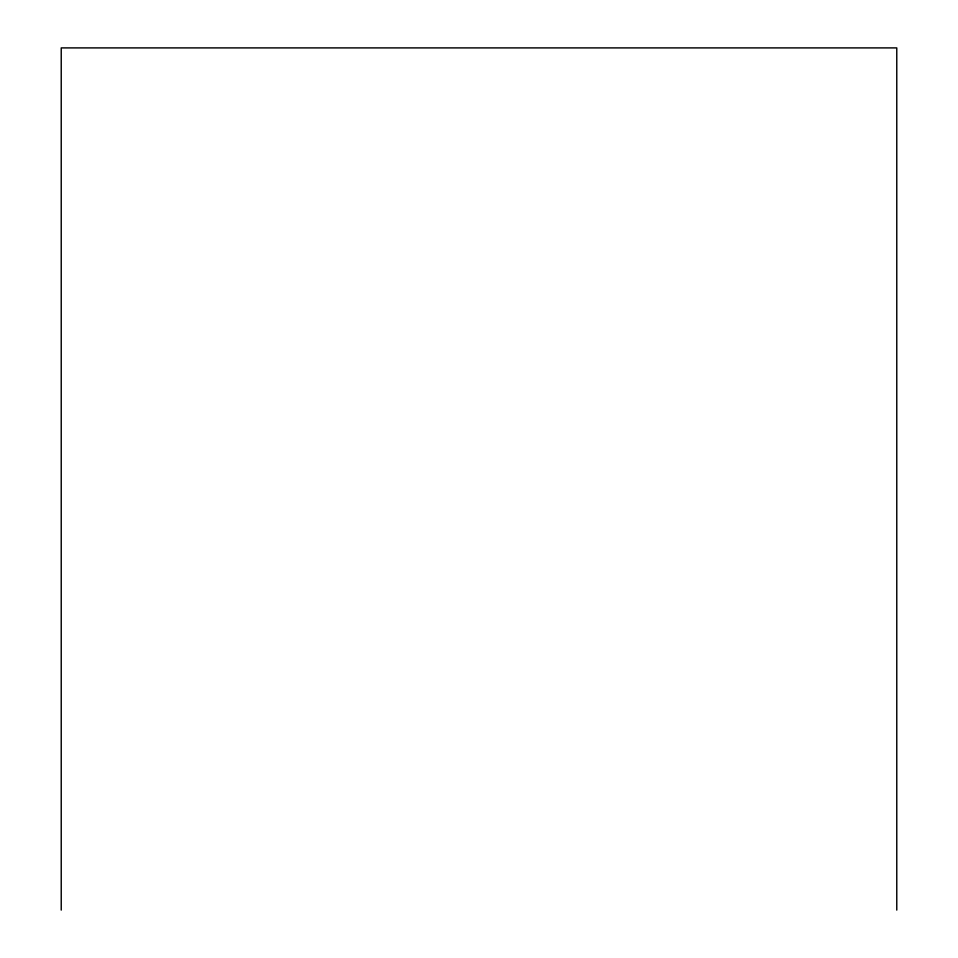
<?xml version="1.0" encoding="UTF-8"?>
<svg xmlns="http://www.w3.org/2000/svg" width="958" height="958" viewBox="0 0 958 958"><rect width="100%" height="100%" fill="white"/><g stroke="black" fill="none" stroke-linecap="round" stroke-linejoin="round"><path stroke-width="1.44" d="M896.772 910.1L896.772 47.9L61.228 47.9L61.228 910.1"/></g></svg>
